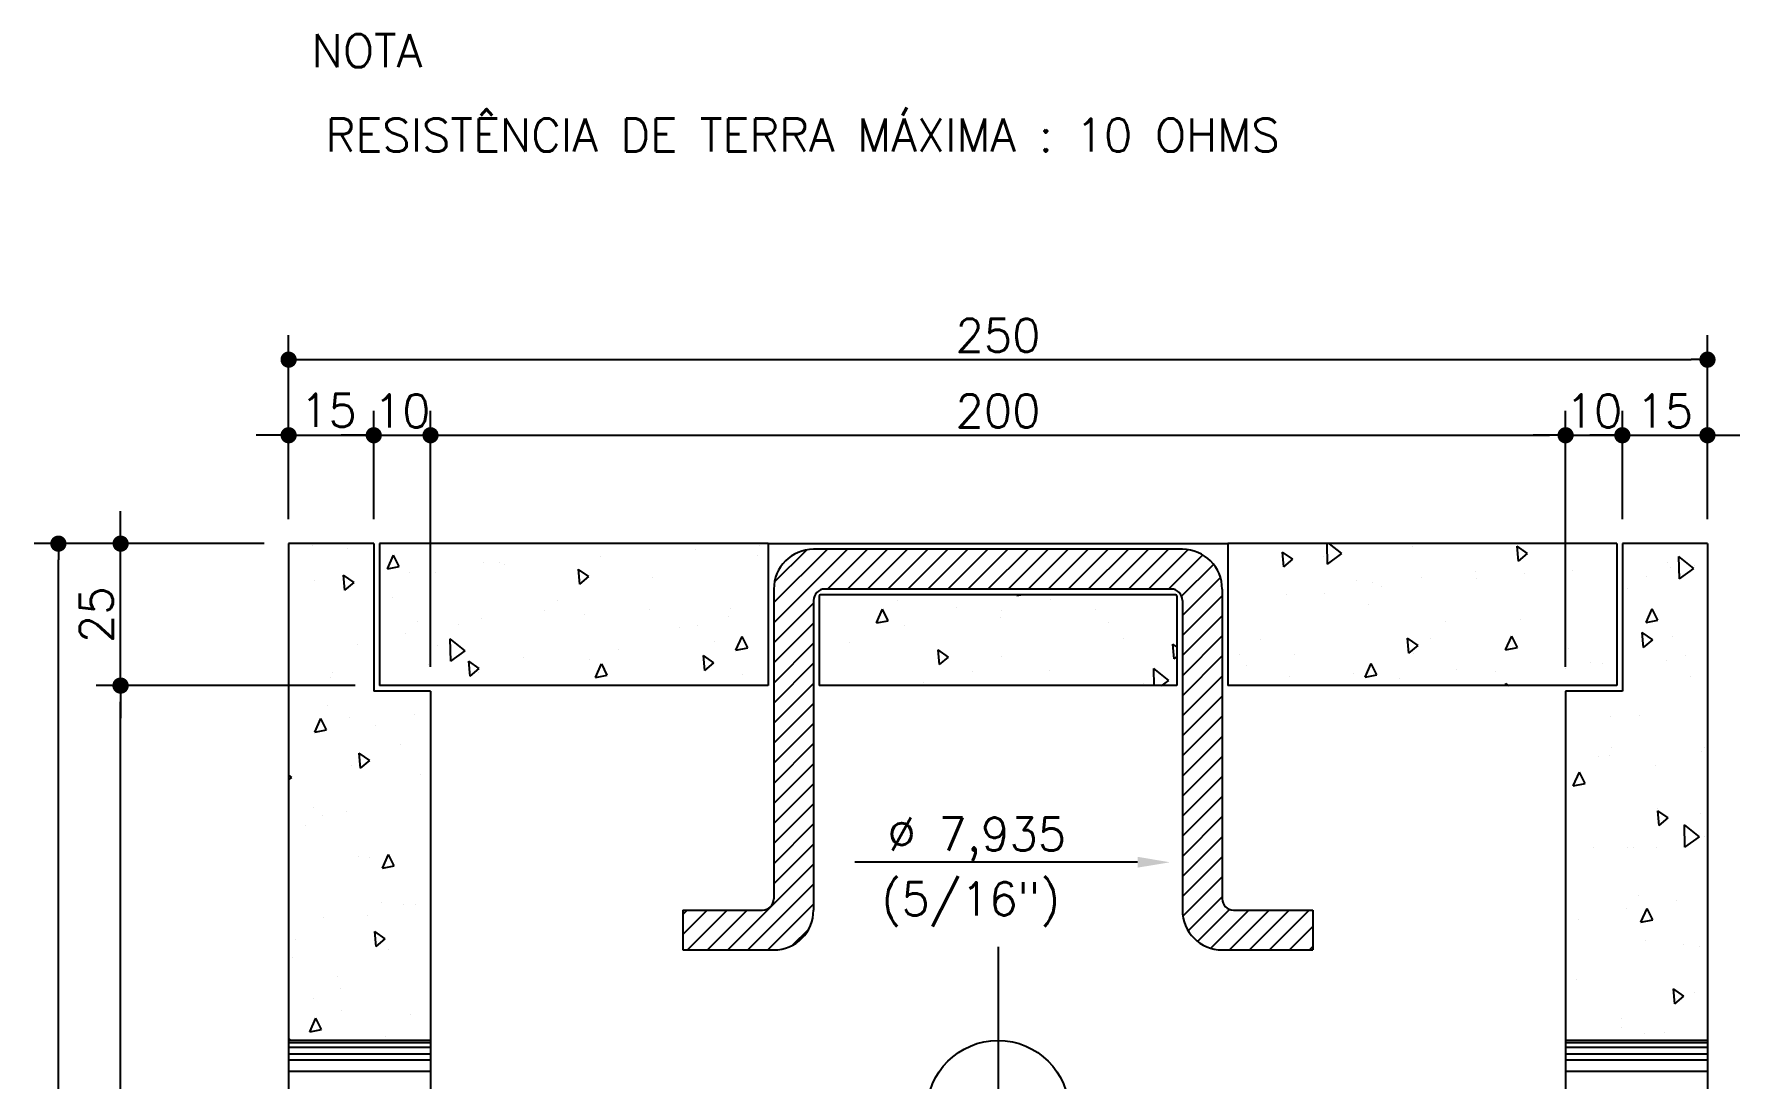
# Model space of a CAD drawing. Extents: x -115 to 23, y 4 to 69.
# Drawn here: x 11.65 to 22.17, y 46.35 to 52.79 of the extents above; entities that cross this region are included whole.
import ezdxf
from ezdxf.enums import TextEntityAlignment as Align

# ---------------------------------------------------------------- set-up
doc = ezdxf.new("R2010")
doc.units = 0
doc.header["$MEASUREMENT"] = 0
doc.layers.get('0').update_dxf_attribs({"linetype": 'CONTINUOUS'})
for name, color, linetype in [('DETALHES', 6, 'CONTINUOUS'), ('nivel', 4, 'CONTINUOUS'), ('PAR', 4, 'CONTINUOUS')]:
    doc.layers.add(name, color=color, linetype=linetype)
doc.styles.add('ROMANS', font='romans.shx', dxfattribs={"height": 0.2})

# ---------------------------------------------------------------- blocks, each defined once
blk = doc.blocks.new('*X38')
at = {"color": 0}
for p, q in [((103.511, 39.518), (104.803, 40.81)), ((103.511, 39.872), (104.45, 40.81)), ((103.523, 40.237), (104.085, 40.799)), ((104.457, 40.11), (105.157, 40.81)), ((104.81, 40.11), (105.51, 40.81)), ((105.164, 40.11), (105.864, 40.81)), ((105.518, 40.11), (106.218, 40.81)), ((105.871, 40.11), (106.571, 40.81)), ((106.225, 40.11), (106.925, 40.81)), ((106.578, 40.11), (107.278, 40.81)), ((106.932, 40.11), (107.632, 40.81)), ((107.285, 40.11), (107.985, 40.81)), ((107.639, 40.11), (108.339, 40.81)), ((107.992, 40.11), (108.692, 40.81)), ((108.346, 40.11), (109.046, 40.81)), ((108.7, 40.11), (109.4, 40.81)), ((109.053, 40.11), (109.753, 40.81)), ((109.407, 40.11), (110.107, 40.81)), ((109.76, 40.11), (110.46, 40.81)), ((110.114, 40.11), (110.807, 40.804)), ((110.467, 40.11), (111.069, 40.712)), ((110.696, 39.986), (111.258, 40.547)), ((110.711, 39.647), (111.38, 40.316)), ((110.711, 39.293), (111.411, 39.993)), ((103.511, 39.164), (104.211, 39.864)), ((103.511, 38.811), (104.211, 39.511)), ((110.711, 38.94), (111.411, 39.64)), ((103.511, 38.457), (104.211, 39.157)), ((110.711, 38.586), (111.411, 39.286)), ((103.511, 38.104), (104.211, 38.804)), ((110.711, 38.233), (111.411, 38.933)), ((110.711, 37.879), (111.411, 38.579)), ((103.511, 37.75), (104.211, 38.45)), ((110.711, 37.526), (111.411, 38.226)), ((103.511, 37.397), (104.211, 38.097)), ((110.711, 37.172), (111.411, 37.872)), ((103.511, 37.043), (104.211, 37.743)), ((103.511, 36.69), (104.211, 37.39)), ((110.711, 36.818), (111.411, 37.518)), ((103.511, 36.336), (104.211, 37.036)), ((110.711, 36.465), (111.411, 37.165)), ((103.511, 35.982), (104.211, 36.682)), ((110.711, 36.111), (111.411, 36.811)), ((110.711, 35.758), (111.411, 36.458)), ((103.511, 35.629), (104.211, 36.329)), ((110.711, 35.404), (111.411, 36.104)), ((103.511, 35.275), (104.211, 35.975)), ((103.511, 34.922), (104.211, 35.622)), ((110.711, 35.051), (111.411, 35.751)), ((102.699, 33.756), (104.211, 35.268)), ((110.711, 34.697), (111.411, 35.397)), ((103.052, 33.756), (104.211, 34.915)), ((110.719, 34.351), (111.411, 35.044)), ((110.813, 34.092), (111.411, 34.69)), ((101.911, 34.029), (102.338, 34.456)), ((101.911, 34.382), (101.985, 34.456)), ((101.992, 33.756), (102.692, 34.456)), ((102.345, 33.756), (103.045, 34.456)), ((103.406, 33.756), (104.211, 34.561)), ((110.98, 33.905), (111.543, 34.468)), ((111.213, 33.785), (111.884, 34.456)), ((111.538, 33.756), (112.238, 34.456)), ((111.891, 33.756), (112.591, 34.456)), ((112.245, 33.756), (112.945, 34.456)), ((103.843, 33.84), (104.127, 34.124)), ((112.598, 33.756), (113.011, 34.169)), ((112.952, 33.756), (113.011, 33.815))]:
    blk.add_line(p, q, dxfattribs=at)
blk = doc.blocks.new('*X39')
at = {"color": 0}
for p, q in [((95.39, 40.879), (95.39, 40.879)), ((113.268, 40.55), (113.261, 40.91)), ((113.522, 40.736), (113.302, 40.91)), ((95.994, 40.82), (95.994, 40.82)), ((96.706, 40.469), (96.812, 40.709)), ((96.912, 40.509), (96.812, 40.709)), ((98.403, 40.587), (98.403, 40.587)), ((98.682, 40.583), (98.682, 40.583)), ((100.457, 40.683), (100.457, 40.683)), ((102.134, 40.817), (102.134, 40.817)), ((103.228, 40.697), (103.228, 40.697)), ((103.251, 40.875), (103.251, 40.875)), ((112.497, 40.502), (112.474, 40.763)), ((112.658, 40.637), (112.474, 40.763)), ((112.497, 40.502), (112.658, 40.637)), ((113.195, 40.692), (113.195, 40.692)), ((113.268, 40.55), (113.522, 40.736)), ((114.757, 40.862), (114.757, 40.862)), ((116.632, 40.604), (116.609, 40.865)), ((116.793, 40.739), (116.609, 40.865)), ((116.632, 40.604), (116.793, 40.739)), ((116.729, 40.81), (116.729, 40.81)), ((119.468, 40.289), (119.459, 40.683)), ((119.722, 40.475), (119.459, 40.683)), ((95.955, 40.095), (95.932, 40.357)), ((96.116, 40.23), (95.932, 40.357)), ((96.706, 40.469), (96.912, 40.509)), ((97.098, 40.406), (97.098, 40.406)), ((97.549, 40.398), (97.549, 40.398)), ((98.775, 40.541), (98.775, 40.541)), ((100.091, 40.197), (100.068, 40.459)), ((100.252, 40.332), (100.068, 40.458)), ((100.091, 40.197), (100.251, 40.332)), ((101.366, 40.32), (101.366, 40.32)), ((114.923, 40.308), (114.923, 40.308)), ((115.879, 40.429), (115.879, 40.429)), ((115.896, 40.295), (115.896, 40.295)), ((116.735, 40.387), (116.735, 40.387)), ((117.578, 40.437), (117.578, 40.437)), ((118.889, 40.328), (118.889, 40.328)), ((119.255, 40.571), (119.255, 40.571)), ((119.305, 40.499), (119.305, 40.499)), ((119.468, 40.289), (119.722, 40.475)), ((119.743, 40.518), (119.743, 40.518)), ((95.415, 40.265), (95.415, 40.265)), ((95.955, 40.095), (96.116, 40.23)), ((107.793, 39.996), (107.799, 40.01)), ((107.793, 39.996), (107.866, 40.01)), ((112.537, 40.019), (112.537, 40.019)), ((113.21, 40.029), (113.21, 40.029)), ((113.787, 40.258), (113.787, 40.258)), ((114.064, 40.219), (114.064, 40.219)), ((114.219, 40.161), (114.219, 40.161)), ((118.559, 40.13), (118.559, 40.13)), ((96.788, 39.966), (96.788, 39.966)), ((99.476, 39.729), (99.476, 39.729)), ((99.692, 39.913), (99.692, 39.913)), ((101.32, 39.757), (101.32, 39.757)), ((102.751, 39.777), (102.751, 39.777)), ((105.319, 39.515), (105.426, 39.755)), ((105.525, 39.555), (105.426, 39.755)), ((105.699, 39.905), (105.699, 39.905)), ((106.732, 39.784), (106.732, 39.784)), ((107.531, 39.73), (107.531, 39.73)), ((108.385, 39.92), (108.385, 39.92)), ((109.177, 39.743), (109.177, 39.743)), ((113.989, 39.838), (113.989, 39.838)), ((118.88, 39.522), (118.987, 39.762)), ((119.086, 39.562), (118.987, 39.762)), ((97.234, 39.536), (97.234, 39.536)), ((97.961, 39.48), (97.961, 39.48)), ((98.37, 39.585), (98.37, 39.585)), ((100.181, 39.664), (100.181, 39.664)), ((101.851, 39.431), (101.851, 39.431)), ((102.159, 39.466), (102.159, 39.466)), ((102.706, 39.621), (102.706, 39.621)), ((105.319, 39.515), (105.525, 39.555)), ((105.818, 39.466), (105.818, 39.466)), ((107.5, 39.608), (107.5, 39.608)), ((109.416, 39.521), (109.416, 39.521)), ((115.352, 39.544), (115.352, 39.544)), ((116.673, 39.575), (116.673, 39.575)), ((118.88, 39.522), (119.086, 39.563)), ((96.172, 39.132), (96.172, 39.132)), ((97.026, 39.322), (97.026, 39.322)), ((97.582, 39.112), (97.582, 39.112)), ((97.818, 38.84), (97.81, 39.233)), ((98.072, 39.026), (97.81, 39.233)), ((102.459, 39.19), (102.459, 39.19)), ((102.845, 39.034), (102.952, 39.274)), ((102.845, 39.034), (103.052, 39.074)), ((103.052, 39.074), (102.952, 39.274)), ((104.839, 39.167), (104.839, 39.167)), ((109.673, 39.245), (109.673, 39.245)), ((110.566, 38.882), (110.544, 39.144)), ((110.611, 39.097), (110.544, 39.144)), ((112.095, 39.221), (112.095, 39.221)), ((114.702, 38.984), (114.679, 39.245)), ((114.863, 39.119), (114.679, 39.245)), ((114.702, 38.984), (114.863, 39.119)), ((115.082, 39.234), (115.082, 39.234)), ((116.406, 39.042), (116.513, 39.281)), ((116.406, 39.042), (116.613, 39.082)), ((116.613, 39.082), (116.513, 39.281)), ((118.837, 39.085), (118.814, 39.347)), ((118.998, 39.22), (118.814, 39.347)), ((118.837, 39.085), (118.998, 39.22)), ((119.352, 39.276), (119.352, 39.276)), ((97.423, 38.779), (97.423, 38.779)), ((97.818, 38.84), (98.072, 39.026)), ((98.16, 38.577), (98.137, 38.839)), ((98.321, 38.712), (98.137, 38.839)), ((99.1, 38.914), (99.1, 38.914)), ((100.269, 38.875), (100.269, 38.875)), ((100.372, 38.553), (100.478, 38.793)), ((100.578, 38.593), (100.479, 38.793)), ((100.782, 39.055), (100.782, 39.055)), ((102.296, 38.679), (102.273, 38.94)), ((102.456, 38.814), (102.273, 38.94)), ((102.296, 38.679), (102.456, 38.814)), ((106.431, 38.781), (106.408, 39.042)), ((106.592, 38.915), (106.408, 39.042)), ((106.431, 38.781), (106.592, 38.915)), ((107.526, 38.93), (107.526, 38.93)), ((110.566, 38.882), (110.611, 38.92)), ((111.723, 38.958), (111.723, 38.958)), ((112.687, 38.953), (112.687, 38.953)), ((113.933, 38.561), (114.039, 38.801)), ((114.139, 38.601), (114.039, 38.801)), ((114.783, 38.984), (114.783, 38.984)), ((117.512, 39.063), (117.512, 39.063)), ((117.903, 38.81), (117.903, 38.81)), ((118.109, 38.808), (118.109, 38.808)), ((119.246, 38.858), (119.246, 38.858)), ((119.58, 38.944), (119.58, 38.944)), ((95.696, 38.557), (95.696, 38.557)), ((95.74, 38.638), (95.74, 38.638)), ((98.16, 38.577), (98.321, 38.712)), ((98.315, 38.647), (98.315, 38.647)), ((100.372, 38.553), (100.578, 38.593)), ((102.953, 38.612), (102.953, 38.612)), ((107.008, 38.654), (107.008, 38.654)), ((108.364, 38.682), (108.364, 38.682)), ((110.215, 38.41), (110.209, 38.712)), ((110.471, 38.504), (110.209, 38.712)), ((110.21, 38.667), (110.21, 38.667)), ((110.343, 38.41), (110.471, 38.504)), ((111.833, 38.764), (111.833, 38.764)), ((112.591, 38.567), (112.591, 38.567)), ((113.728, 38.617), (113.728, 38.617)), ((113.933, 38.561), (114.139, 38.601)), ((114.544, 38.533), (114.544, 38.533)), ((115.539, 38.696), (115.539, 38.696)), ((116.221, 38.668), (116.221, 38.668)), ((117.467, 38.721), (117.467, 38.721)), ((119.655, 38.578), (119.655, 38.578)), ((106.154, 38.465), (106.154, 38.465)), ((110.021, 38.455), (110.021, 38.455)), ((116.409, 38.41), (116.409, 38.451)), ((116.461, 38.41), (116.409, 38.451)), ((95.65, 38.056), (95.65, 38.056)), ((97.175, 37.894), (97.175, 37.894)), ((118.766, 37.884), (118.766, 37.884)), ((95.424, 37.592), (95.531, 37.832)), ((95.424, 37.592), (95.63, 37.632)), ((95.63, 37.632), (95.531, 37.831)), ((96.038, 37.845), (96.038, 37.845)), ((96.49, 37.704), (96.49, 37.704)), ((118.261, 37.867), (118.261, 37.867)), ((96.938, 37.382), (96.938, 37.382)), ((118.278, 37.313), (118.278, 37.313)), ((119.905, 37.317), (119.905, 37.317)), ((96.066, 37.01), (96.066, 37.01)), ((96.23, 36.957), (96.207, 37.219)), ((96.391, 37.092), (96.207, 37.219)), ((96.23, 36.957), (96.391, 37.092)), ((118.05, 37.167), (118.05, 37.167)), ((118.228, 37.182), (118.228, 37.182)), ((119.054, 37.013), (119.054, 37.013)), ((119.861, 37.246), (119.861, 37.246)), ((95.022, 36.794), (94.961, 36.842)), ((94.961, 36.75), (95.022, 36.794)), ((97.284, 36.85), (97.284, 36.85)), ((117.599, 36.645), (117.706, 36.885)), ((117.599, 36.645), (117.805, 36.685)), ((117.805, 36.685), (117.706, 36.885)), ((95.394, 36.259), (95.394, 36.259)), ((95.561, 36.117), (95.561, 36.117)), ((95.979, 36.203), (95.979, 36.203)), ((119.112, 35.947), (119.089, 36.209)), ((119.273, 36.082), (119.089, 36.209)), ((119.091, 36.256), (119.091, 36.256)), ((119.112, 35.947), (119.273, 36.082)), ((119.848, 36.159), (119.848, 36.159)), ((95.252, 35.95), (95.252, 35.95)), ((119.565, 35.565), (119.557, 35.959)), ((119.82, 35.751), (119.557, 35.959)), ((117.958, 35.568), (117.958, 35.568)), ((118.553, 35.555), (118.553, 35.555)), ((118.666, 35.555), (118.666, 35.555)), ((119.06, 35.566), (119.06, 35.566)), ((119.565, 35.565), (119.82, 35.751)), ((119.915, 35.755), (119.915, 35.755)), ((96.188, 35.405), (96.188, 35.405)), ((96.391, 35.383), (96.391, 35.383)), ((96.617, 35.195), (96.724, 35.435)), ((96.617, 35.195), (96.823, 35.235)), ((96.823, 35.235), (96.724, 35.435)), ((96.595, 34.591), (96.595, 34.591)), ((118.752, 34.714), (118.752, 34.714)), ((119.416, 34.629), (119.416, 34.629)), ((95.577, 34.323), (95.577, 34.323)), ((96.344, 34.37), (96.344, 34.37)), ((96.981, 34.551), (96.981, 34.551)), ((97.198, 34.559), (97.198, 34.559)), ((117.683, 34.301), (117.683, 34.301)), ((118.538, 34.49), (118.538, 34.49)), ((118.791, 34.248), (118.898, 34.488)), ((118.791, 34.248), (118.998, 34.288)), ((118.998, 34.288), (118.898, 34.488)), ((96.504, 33.819), (96.481, 34.081)), ((96.665, 33.954), (96.481, 34.081)), ((95.088, 33.934), (95.088, 33.934)), ((96.504, 33.819), (96.665, 33.954)), ((96.716, 33.756), (96.716, 33.756)), ((117.47, 33.864), (117.47, 33.864)), ((118.878, 33.928), (118.878, 33.928)), ((119.546, 33.861), (119.546, 33.861)), ((119.826, 33.816), (119.826, 33.816)), ((95.039, 33.621), (95.039, 33.621)), ((94.967, 33.105), (94.967, 33.105)), ((95.821, 33.294), (95.821, 33.294)), ((95.881, 33.08), (95.881, 33.08)), ((117.652, 33.243), (117.652, 33.243)), ((119.386, 32.809), (119.363, 33.071)), ((119.547, 32.944), (119.363, 33.071)), ((95.399, 32.9), (95.399, 32.9)), ((119.386, 32.809), (119.547, 32.944)), ((119.742, 33.002), (119.742, 33.002)), ((95.336, 32.317), (95.442, 32.557)), ((95.542, 32.357), (95.442, 32.557)), ((95.902, 32.695), (95.902, 32.695)), ((97.109, 32.62), (97.109, 32.62)), ((118.449, 32.55), (118.449, 32.55)), ((95.005, 32.16), (94.961, 32.195)), ((95.336, 32.317), (95.542, 32.357)), ((96.675, 32.226), (96.675, 32.226)), ((118.446, 32.39), (118.446, 32.39)), ((118.845, 32.285), (118.845, 32.285)), ((119.204, 32.301), (119.204, 32.301))]:
    blk.add_line(p, q, dxfattribs=at)
blk = doc.blocks.new('DOT')
at = {"layer": 'PAR', "color": 0, "linetype": 'ByBlock'}
blk.add_line((-0.5, 0), (-1, 0), dxfattribs=at)
at = {"layer": 'PAR', "color": 0, "linetype": 'ByBlock', "const_width": 0.5}
blk.add_lwpolyline([(-0.25, 0, 1), (0.25, 0, 1)], format="xyb", close=True, dxfattribs=at)

msp = doc.modelspace()

# ---------------------------------------------------------------- linework, layer by layer
at = {"layer": 'DETALHES', "color": 2}
for p, q in [((13.217, 49.802), (13.217, 50.936)), ((21.967, 49.802), (21.967, 50.936)), ((13.317, 50.786), (21.867, 50.786)), ((13.217, 49.802), (13.217, 50.47)), ((13.742, 49.802), (13.742, 50.47)), ((13.742, 49.802), (13.742, 50.47)), ((14.092, 48.892), (14.092, 50.47)), ((14.092, 48.892), (14.092, 50.47)), ((21.092, 48.892), (21.092, 50.47)), ((21.092, 48.892), (21.092, 50.47)), ((21.442, 49.802), (21.442, 50.47)), ((21.442, 49.802), (21.442, 50.47)), ((21.967, 49.802), (21.967, 50.47)), ((13.117, 50.32), (13.017, 50.32)), ((13.217, 50.32), (13.742, 50.32)), ((13.642, 50.32), (13.542, 50.32)), ((13.742, 50.32), (14.092, 50.32)), ((13.842, 50.32), (13.942, 50.32)), ((14.192, 50.32), (20.992, 50.32)), ((14.192, 50.32), (14.292, 50.32)), ((20.992, 50.32), (20.892, 50.32)), ((21.092, 50.32), (21.442, 50.32)), ((21.342, 50.32), (21.242, 50.32)), ((21.442, 50.32), (21.967, 50.32)), ((21.542, 50.32), (21.642, 50.32)), ((22.067, 50.32), (22.167, 50.32)), ((12.181, 49.752), (12.181, 49.852)), ((13.067, 49.652), (11.647, 49.652)), ((13.067, 49.652), (12.031, 49.652)), ((12.181, 48.777), (12.181, 49.652)), ((11.797, 41.002), (11.797, 49.552)), ((18.729, 49.617), (16.454, 49.617)), ((16.209, 49.372), (16.209, 47.463)), ((18.659, 49.372), (16.524, 49.372)), ((18.974, 49.372), (18.974, 47.463)), ((16.454, 49.302), (16.454, 47.393)), ((18.729, 49.302), (18.729, 47.393)), ((13.627, 48.777), (12.03, 48.777)), ((12.18, 41.002), (12.18, 48.677)), ((18.452, 47.688), (16.708, 47.688)), ((15.649, 47.393), (15.649, 47.148)), ((15.649, 47.393), (16.139, 47.393)), ((19.044, 47.393), (19.534, 47.393)), ((19.534, 47.393), (19.534, 47.148)), ((15.649, 47.148), (16.209, 47.148)), ((17.592, 47.167), (17.592, 45.087)), ((18.974, 47.148), (19.534, 47.148)), ((13.217, 46.589), (13.217, 45.714)), ((14.092, 46.589), (13.217, 46.589)), ((13.217, 46.577), (14.092, 46.577)), ((13.217, 46.549), (14.092, 46.549)), ((13.217, 46.508), (14.092, 46.508)), ((14.092, 46.589), (14.092, 45.714)), ((21.967, 46.589), (21.092, 46.589)), ((21.092, 46.589), (21.092, 45.714)), ((21.092, 46.577), (21.967, 46.577)), ((21.092, 46.549), (21.967, 46.549)), ((21.092, 46.508), (21.967, 46.508)), ((21.967, 46.589), (21.967, 45.714)), ((13.217, 46.47), (14.092, 46.47)), ((13.217, 46.401), (14.092, 46.401)), ((21.092, 46.47), (21.967, 46.47)), ((21.092, 46.401), (21.967, 46.401))]:
    msp.add_line(p, q, dxfattribs=at)
at = {"layer": 'DETALHES', "color": 4}
for p, q in [((13.217, 49.652), (13.217, 46.589)), ((16.174, 49.652), (13.777, 49.652)), ((21.407, 49.652), (19.009, 49.652)), ((21.407, 49.652), (21.407, 48.777)), ((21.967, 49.652), (21.442, 49.652)), ((21.967, 49.652), (21.967, 46.589)), ((16.174, 48.777), (13.777, 48.777)), ((14.092, 48.742), (14.092, 46.589)), ((18.694, 48.777), (16.489, 48.777)), ((21.407, 48.777), (19.009, 48.777)), ((21.092, 48.742), (21.092, 46.589))]:
    msp.add_line(p, q, dxfattribs=at)
at = {"layer": 'DETALHES', "color": 7}
for p, q in [((13.742, 49.652), (13.217, 49.652)), ((13.742, 49.652), (13.742, 48.742)), ((13.777, 49.652), (13.777, 48.777)), ((16.174, 49.652), (16.174, 48.777)), ((19.009, 49.652), (19.009, 48.777)), ((21.442, 49.652), (21.442, 48.742)), ((18.687, 49.337), (16.496, 49.337)), ((16.489, 49.33), (16.489, 48.777)), ((18.694, 49.33), (18.694, 48.777)), ((14.092, 48.742), (13.742, 48.742)), ((21.442, 48.742), (21.092, 48.742))]:
    msp.add_line(p, q, dxfattribs=at)
at = {"layer": 'DETALHES'}
msp.add_line((16.174, 49.652), (19.009, 49.652), dxfattribs=at)
at = {"layer": 'DETALHES', "color": 1}
for p, q in [((12.055, 48.777), (12.031, 48.777)), ((12.181, 48.677), (12.181, 48.577))]:
    msp.add_line(p, q, dxfattribs=at)
at = {"layer": 'DETALHES', "color": 6}
msp.add_circle((17.592, 46.152), 0.438, dxfattribs=at)
at = {"layer": 'DETALHES', "color": 2}
for centre, radius, start, end in [((16.454, 49.372), 0.245, 90, 180), ((18.729, 49.372), 0.245, 0, 90), ((16.524, 49.302), 0.07, 90, 180), ((18.659, 49.302), 0.07, 0, 90), ((16.139, 47.463), 0.07, 270, 0), ((19.044, 47.463), 0.07, 180, 270), ((16.209, 47.393), 0.245, 270, 0), ((18.974, 47.393), 0.245, 180, 270)]:
    msp.add_arc(centre, radius, start, end, dxfattribs=at)
at = {"layer": 'DETALHES'}
for centre, start, end in [((16.496, 49.33), 90, 180), ((18.687, 49.33), 0, 90)]:
    msp.add_arc(centre, 0.007, start, end, dxfattribs=at)
at = {"layer": 'DETALHES', "color": 2}
msp.add_solid([(18.452, 47.722), (18.452, 47.655), (18.652, 47.688)], dxfattribs=at)

# ---------------------------------------------------------------- block references
at = {"layer": 'DETALHES', "color": 2, "xscale": 0.09999999997671694, "yscale": 0.09999999962747097, "zscale": 0.1, "rotation": 180}
for p in [(13.217, 50.786), (13.742, 50.32), (14.092, 50.32), (14.092, 50.32), (21.442, 50.32), (21.967, 50.32)]:
    msp.add_blockref('DOT', p, dxfattribs=at)
at = {"layer": 'DETALHES', "color": 2, "xscale": 0.09999999997671694, "yscale": 0.09999999962747097, "zscale": 0.1}
for p in [(21.967, 50.786), (13.217, 50.32), (13.742, 50.32), (21.092, 50.32), (21.092, 50.32), (21.442, 50.32)]:
    msp.add_blockref('DOT', p, dxfattribs=at)
at = {"layer": 'DETALHES', "color": 1, "xscale": 0.09999999962747097, "yscale": 0.09999999962747097, "zscale": 0.1}
for p, rotation in [((11.797, 49.652), 90), ((12.181, 49.652), 270), ((12.18, 48.777), 90), ((12.181, 48.777), 90)]:
    msp.add_blockref('DOT', p, dxfattribs=dict(at, rotation=rotation))
at = {"layer": 'DETALHES', "color": 4, "xscale": 0.3499999999767169, "yscale": 0.349999999627471, "zscale": 0.35}
msp.add_blockref('*X39', (-20.02, 35.333), dxfattribs=at)
at = {"layer": 'DETALHES', "xscale": 0.3499999999767169, "yscale": 0.349999999627471, "zscale": 0.35}
msp.add_blockref('*X38', (-20.02, 35.333), dxfattribs=at)

# ---------------------------------------------------------------- texts
at = {"layer": 'nivel', "color": 3, "style": 'ROMANS'}
for s, p in [('NOTA', (13.359, 52.588)), ('RESISTÊNCIA DE TERRA MÁXIMA : 10 OHMS', (13.445, 52.068))]:
    msp.add_text(s, height=0.204, dxfattribs=at).set_placement(p)
for s, p in [('250', (17.592, 50.936)), ('15', (13.463, 50.474)), ('10', (13.917, 50.47)), ('200', (17.592, 50.47)), ('10', (21.267, 50.47)), ('15', (21.704, 50.47)), ('%%C 7,935', (17.461, 47.831)), ('(5/16")', (17.424, 47.448))]:
    msp.add_text(s, height=0.204, dxfattribs=at).set_placement(p, align=Align.MIDDLE)
msp.add_text('25', height=0.204, rotation=90, dxfattribs=at).set_placement((12.031, 49.214), align=Align.MIDDLE)

doc.saveas('drawing.dxf')
